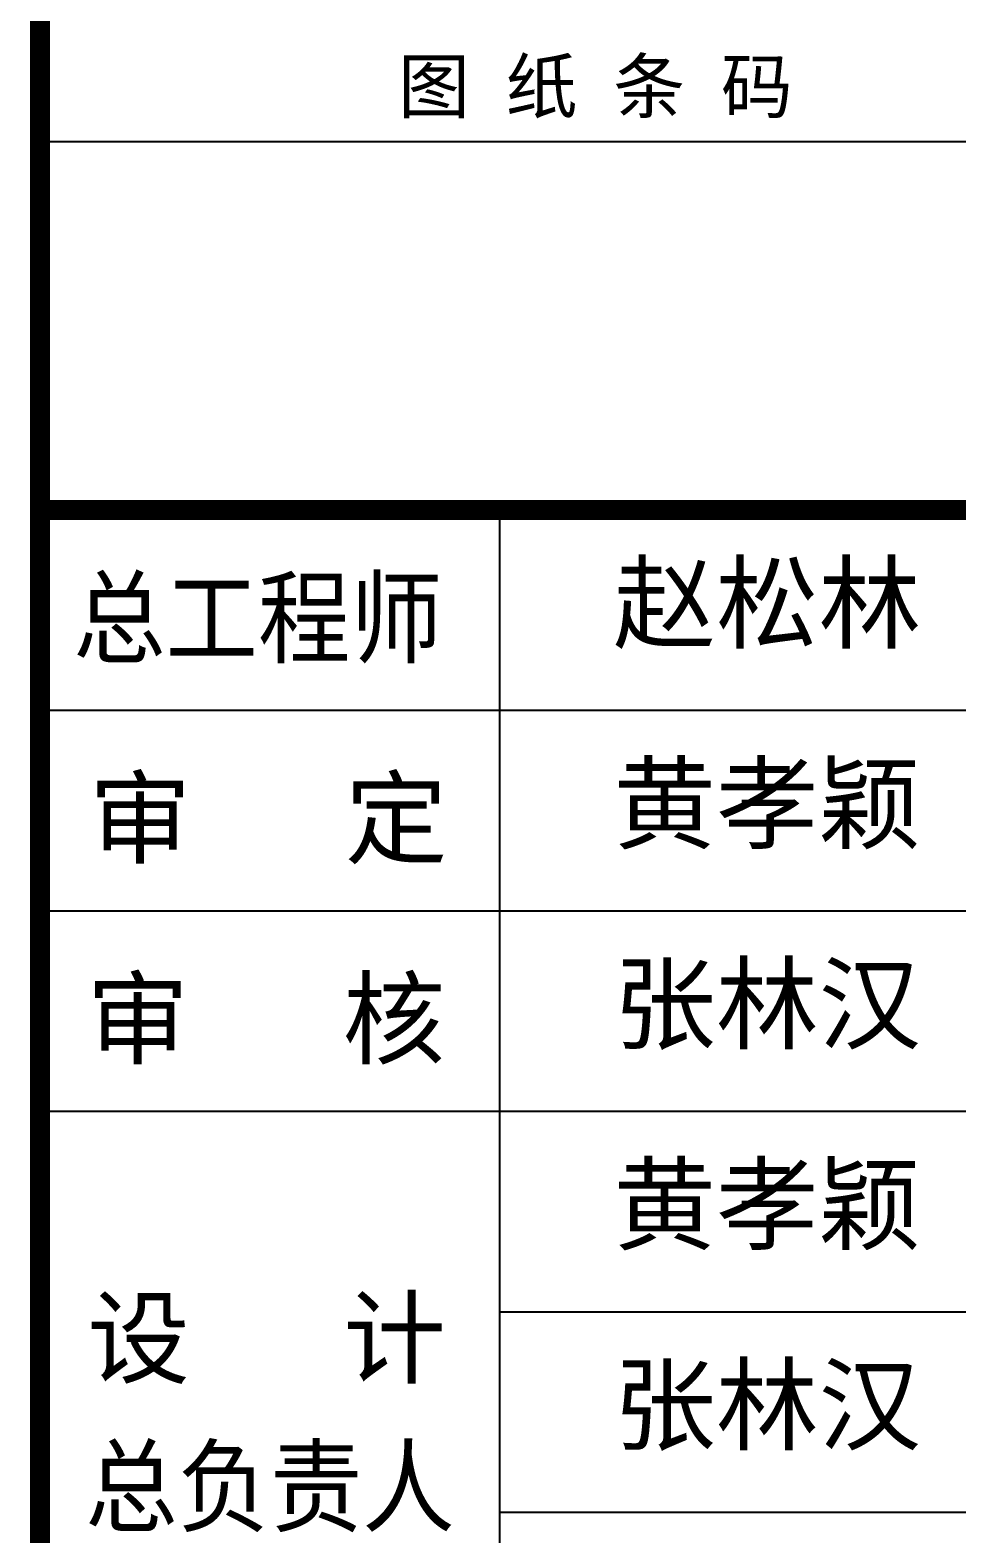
# Model space of a CAD drawing. Header units: millimetres. Extents: x 12325263 to 13848842, y -1463133 to 573208.
# Drawn here: x 12637532 to 12643077, y -1132621 to -1123619 of the extents above; entities that cross this region are included whole.
import ezdxf
from ezdxf.enums import TextEntityAlignment as Align

# ---------------------------------------------------------------- set-up
doc = ezdxf.new("R2010")
doc.units = ezdxf.units.MM
doc.header["$LTSCALE"] = 1000
for name, color, linetype in [('TITEXT', 7, 'Continuous'), ('TITLIN', 7, 'Continuous'), ('图框层', 3, 'Continuous')]:
    doc.layers.add(name, color=color, linetype=linetype)
doc.styles.add('ACHT', font='simhei.ttf')
doc.styles.add('TITMK', font='simhei.ttf')
doc.styles.add('TITXC', font='simhei.ttf')
doc.styles.add('TITXV', font='', dxfattribs={"width": 0.7})
doc.styles.get('TITXV').set_extended_font_data('SimSun')

# ---------------------------------------------------------------- blocks, each defined once
blk = doc.blocks.new('21GZ_LABEL2a')
at = {"layer": '图框层', "style": 'TITXV'}
for s, p in [('赵松林', (-36, 198)), ('黄孝颖', (-36, 190)), ('张林汉', (-36, 182)), ('黄孝颖', (-36, 174)), ('张林汉', (-36, 166))]:
    blk.add_text(s, height=3, dxfattribs=at).set_placement(p, align=Align.BOTTOM_CENTER)
blk = doc.blocks.new('横向图框_A0')
at = {"layer": 'TITLIN'}
for p, q in [((1132.321, 214.115), (1132.321, 110.493)), ((1114, 206.115), (1179, 206.115)), ((1114, 198.115), (1179, 198.115)), ((1114, 190.115), (1179, 190.115)), ((1132.321, 182.115), (1179, 182.115)), ((1132.321, 174.115), (1179, 174.115))]:
    blk.add_line(p, q, dxfattribs=at)
at = {"layer": 'TITLIN', "const_width": 0.8}
for points in [[(1114, 234.115), (1114, 10)], [(1114, 214.115), (1179, 214.115)]]:
    blk.add_lwpolyline(points, dxfattribs=at)
at = {"layer": '图框层'}
blk.add_line((1114, 228.813), (1158.86, 228.813), dxfattribs=at)
at = {"style": 'TITXV', "width": 0.8}
for tag, p in [('智能化', (9.375, 781)), ('暖通', (3.125, 781)), ('给排水', (15.625, 705)), ('建筑', (3.125, 705)), ('电气', (21.875, 705)), ('结构', (9.375, 705))]:
    blk.add_attdef(tag, text='', height=2.5, rotation=90, dxfattribs=at).set_placement(p, align=Align.MIDDLE_CENTER)
for tag, height, style, p in [('总工程师', 3, 'ACHT', (1143.109, 210.304)), ('审定', 3, 'ACHT', (1143.109, 202.304)), ('审核', 3, 'ACHT', (1143.109, 194.304)), ('设计总负责人1', 3, 'ACHT', (1143.109, 186.304)), ('设计总负责人2', 3, 'ACHT', (1143.109, 178.304)), ('设计总负责人3', 3, 'ACHT', (1143.109, 170.304)), ('专业负责人1', 3, 'ACHT', (1143.109, 162.304)), ('专业负责人2', 3, 'ACHT', (1143.109, 154.304)), ('专业负责人3', 3, 'ACHT', (1143.109, 146.304)), ('校核1', 3, 'ACHT', (1143.109, 138.304)), ('校核2', 3, 'ACHT', (1143.109, 130.304)), ('设计1', 3, 'ACHT', (1143.109, 122.304)), ('设计2', 3, 'ACHT', (1143.109, 114.304)), ('工程编号', 3, 'TITXC', (1142.308, 74.793)), ('专业', 3, 'TITXC', (1170.433, 74.793)), ('设计阶段', 3, 'TITXC', (1155.544, 67.776)), ('图号', 5, 'TITXC', (1140.343, 32.746)), ('出图日期', 3, 'ACHT', (1144.346, 24.293))]:
    blk.add_attdef(tag, text='', height=height, dxfattribs=dict(style=style)).set_placement(p, align=Align.MIDDLE_CENTER)
at = {"style": 'TITXC', "flags": 1}
for tag, height, p in [('建设单位', 3, (1149.822, 102.293)), ('工程名称', 3, (1149.822, 86.293)), ('图纸名称', 5, (1149.822, 51.043))]:
    blk.add_attdef(tag, text='', height=height, dxfattribs=at).set_placement(p, align=Align.MIDDLE_CENTER)
at = {"style": 'ACHT', "width": 0.8}
for tag, p in [('版本号', (1172.763, 32.793)), ('序号', (1172.763, 24.293))]:
    blk.add_attdef(tag, text='', height=3, dxfattribs=at).set_placement(p, align=Align.MIDDLE_CENTER)
at = {"layer": 'TITEXT'}
for s, height, style, p in [('图 纸 条 码', 2.1, 'TITMK', (1128.276, 229.97)), ('审   定', 3, 'TITXV', (1115.944, 200.309)), ('审   核', 3, 'TITXV', (1115.85, 192.309)), ('设   计', 3, 'TITXV', (1115.884, 179.571))]:
    blk.add_text(s, height=height, dxfattribs=dict(at, style=style)).set_placement(p)
at = {"layer": 'TITEXT', "style": 'TITXV', "width": 0.9}
for s, p in [('总工程师', (1115.323, 208.309)), ('总负责人', (1115.801, 173.644))]:
    blk.add_text(s, height=3, dxfattribs=at).set_placement(p)
blk = doc.blocks.new('*U20')
blk.add_blockref('横向图框_A0', (0, 0))
blk = doc.blocks.new('A$C15443CC7')
at = {"xscale": 150, "yscale": 150, "zscale": 150}
blk.add_blockref('*U20', (0, 0), dxfattribs=at)
at = {"layer": '图框层', "xscale": 150, "yscale": 150, "zscale": 150}
blk.add_blockref('21GZ_LABEL2a', (176850, 1500), dxfattribs=at)

msp = doc.modelspace()

# ---------------------------------------------------------------- block references
msp.add_blockref('A$C15443CC7', (12470491.6, -1158608))

doc.saveas('drawing.dxf')
